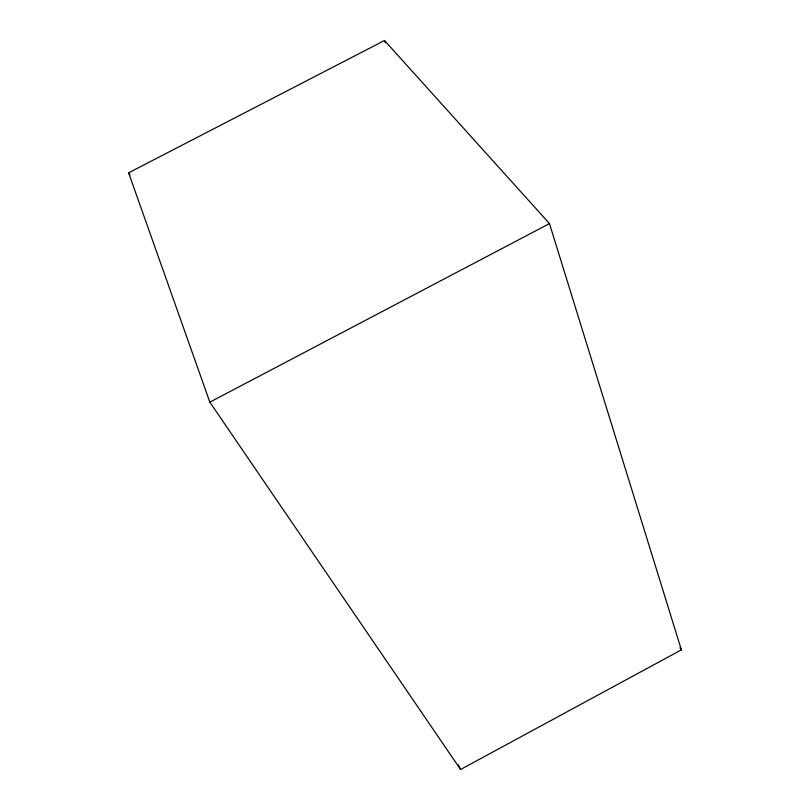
<?xml version="1.0" encoding="UTF-8"?>
<svg xmlns="http://www.w3.org/2000/svg" width="810" height="810" viewBox="0 0 810 810"><rect width="100%" height="100%" fill="white"/><g stroke="black" fill="none" stroke-linecap="round" stroke-linejoin="round"><path stroke-width="1.21" d="M460.566 769.5L681.382 649.853L549.474 223.59L384.507 40.5L128.618 172.834L209.851 402.165L460.566 769.5L458.49 764.883M209.851 402.165L549.474 223.59M679.954 647.767L681.382 649.853M128.618 172.834L129.954 174.98M384.507 40.5L385.418 42.859"/></g></svg>
